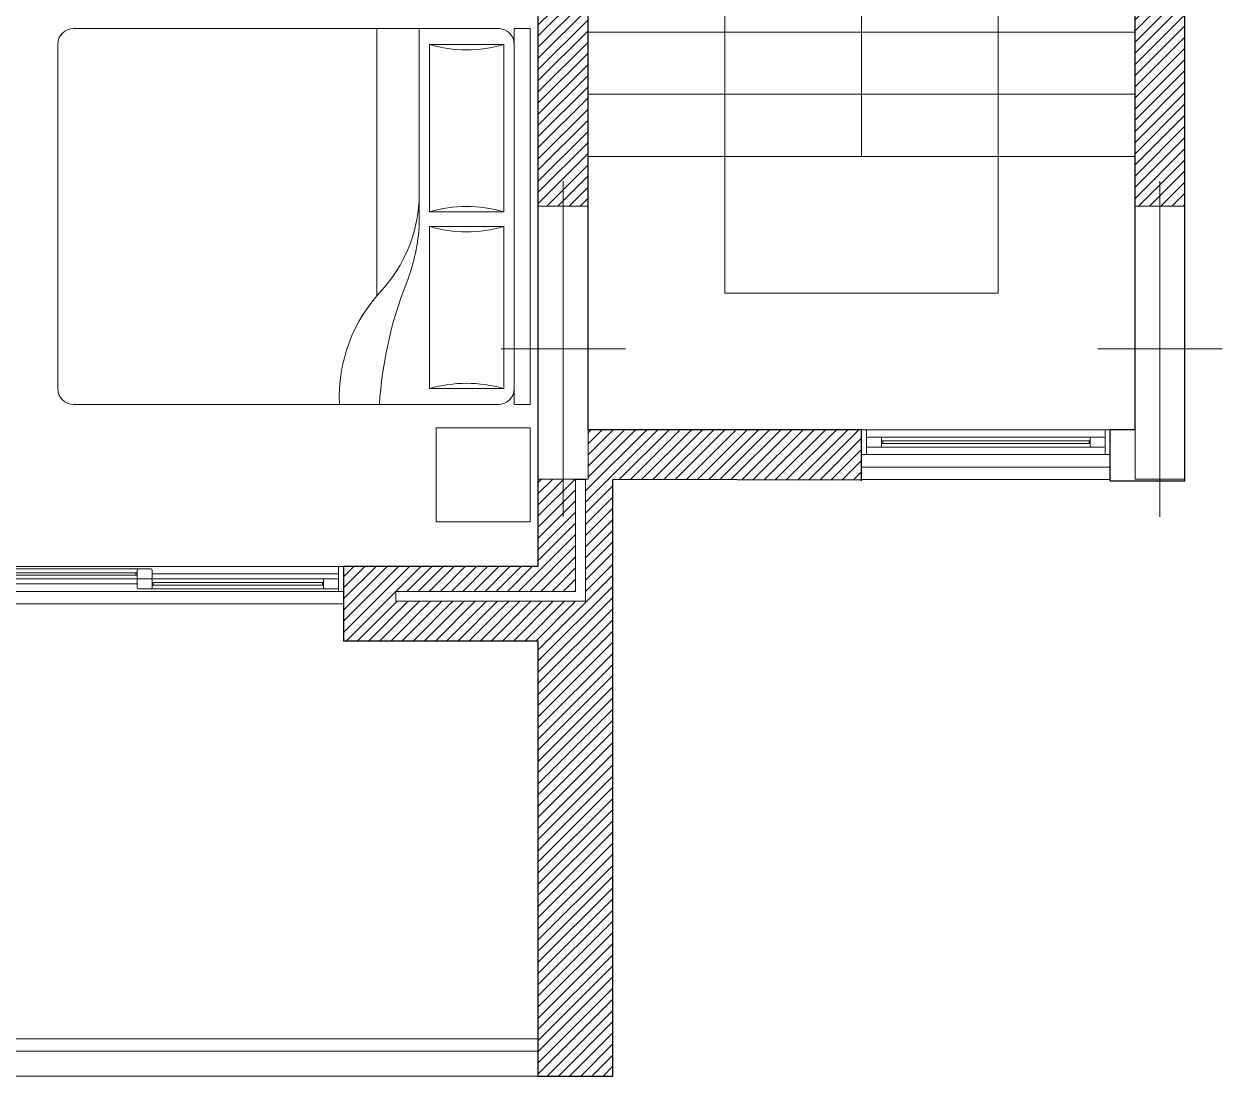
# Model space of a CAD drawing. Header units: millimetres. Extents: x 5985 to 6342, y 1020 to 1088.
# Drawn here: x 6261.694 to 6266.513, y 1068.685 to 1072.918 of the extents above; entities that cross this region are included whole.
import ezdxf

# ---------------------------------------------------------------- set-up
doc = ezdxf.new("R2010")
doc.units = ezdxf.units.MM
for name, color, linetype, lineweight in [('03_CIVIL EXIST A DECLARAR', 6, 'Continuous', 15), ('07_CIVIL VISTAS MEDIA', 251, 'Continuous', 5), ('08_CIVIL VISTAS FINO', 143, 'Continuous', 9), ('09_CIVIL PROYECCIONES', 230, 'Continuous', 5), ('COLUMNAS_EJES', 252, 'Continuous', 9), ('MISC MUEBLES', 143, 'Continuous', 9), ('MUROS', 131, 'Continuous', 9), ('PILAR_HORMIGON', 2, 'Continuous', 20)]:
    doc.layers.add(name, color=color, linetype=linetype, lineweight=lineweight)
doc.layers.add('Paredes', color=250, linetype='Continuous')

# ---------------------------------------------------------------- blocks, each defined once
blk = doc.blocks.new('Ejes de la columna')
at = {"layer": 'COLUMNAS_EJES'}
for p, q in [((0, -0.5), (0, 0.5)), ((-0.5, 0), (0.5, 0))]:
    blk.add_line(p, q, dxfattribs=at)
blk = doc.blocks.new('ventana 1.6')
at = {"layer": '07_CIVIL VISTAS MEDIA', "linetype": 'Continuous'}
for p, q in [((924.7824, -27.1404), (924.0924, -27.1404)), ((924.0924, -27.1404), (924.7824, -27.1404)), ((924.7824, -27.1504), (924.0924, -27.1504)), ((924.0974, -27.1404), (924.0974, -27.1504)), ((924.7774, -27.1404), (924.7774, -27.1504)), ((925.5324, -27.1804), (924.8424, -27.1804)), ((924.8424, -27.1804), (925.5324, -27.1804)), ((925.5324, -27.1904), (924.8424, -27.1904)), ((924.8474, -27.1804), (924.8474, -27.1904)), ((925.5274, -27.1804), (925.5274, -27.1904)), ((925.6124, -27.2654), (924.0124, -27.2654)), ((925.6124, -27.2654), (924.0124, -27.2654))]:
    blk.add_line(p, q, dxfattribs=at)
at = {"layer": '09_CIVIL PROYECCIONES', "linetype": 'Continuous'}
for p, q in [((925.6124, -27.1154), (924.0124, -27.1154)), ((925.6124, -27.1154), (924.0124, -27.1154)), ((924.0324, -27.1154), (924.0124, -27.1154)), ((924.0124, -27.2154), (924.0124, -27.1154)), ((924.0124, -27.2154), (924.0124, -27.1154)), ((925.5924, -27.1154), (924.0324, -27.1154)), ((924.0324, -27.2154), (924.0324, -27.1154)), ((924.0374, -27.1254), (924.0874, -27.1254)), ((924.0874, -27.1254), (924.7874, -27.1254)), ((924.7874, -27.1254), (924.8374, -27.1254)), ((925.5924, -27.1154), (925.6124, -27.1154)), ((925.5924, -27.1154), (925.5924, -27.2154)), ((925.6124, -27.2154), (925.6124, -27.1154)), ((925.6124, -27.1654), (925.6124, -27.1154)), ((924.0874, -27.1654), (924.0374, -27.1654)), ((924.7874, -27.1654), (924.0874, -27.1654)), ((924.0924, -27.1604), (924.0924, -27.1304)), ((924.0924, -27.1404), (924.0924, -27.1454)), ((924.0924, -27.1404), (924.0924, -27.1504)), ((924.7824, -27.1604), (924.7824, -27.1304)), ((924.7824, -27.1454), (924.7824, -27.1404)), ((924.7824, -27.1404), (924.7824, -27.1504)), ((924.7824, -27.2004), (924.7824, -27.1704)), ((924.8374, -27.1654), (924.7874, -27.1654)), ((924.8374, -27.1654), (924.7874, -27.1654)), ((925.5374, -27.1654), (924.8374, -27.1654)), ((924.8424, -27.1604), (924.8424, -27.1304)), ((924.8424, -27.1454), (925.5924, -27.1454)), ((924.8424, -27.2004), (924.8424, -27.1704)), ((925.5324, -27.2004), (925.5324, -27.1704)), ((925.5874, -27.1654), (925.5374, -27.1654)), ((925.6124, -27.1654), (925.6124, -27.2154)), ((924.0324, -27.2154), (924.0124, -27.2154)), ((924.7824, -27.1854), (924.0324, -27.1854)), ((924.0324, -27.2154), (925.5924, -27.2154)), ((924.7874, -27.2054), (924.8374, -27.2054)), ((924.8374, -27.2054), (925.5374, -27.2054)), ((924.8424, -27.1804), (924.8424, -27.1854)), ((924.8424, -27.1804), (924.8424, -27.1904)), ((925.5324, -27.1854), (925.5324, -27.1804)), ((925.5324, -27.1804), (925.5324, -27.1904)), ((925.5374, -27.2054), (925.5874, -27.2054)), ((925.5924, -27.2154), (925.6124, -27.2154))]:
    blk.add_line(p, q, dxfattribs=at)
for centre, start, end in [((924.0374, -27.1304), 90, 180), ((924.0874, -27.1304), 0, 90), ((924.7874, -27.1304), 90, 180), ((924.8374, -27.1304), 0, 90), ((924.0374, -27.1604), 180, 270), ((924.0874, -27.1604), 270, 0), ((924.7874, -27.1604), 180, 270), ((924.7874, -27.1704), 90, 180), ((924.8374, -27.1604), 270, 0), ((924.8374, -27.1704), 0, 90), ((925.5374, -27.1704), 90, 180), ((925.5874, -27.1704), 0, 90), ((924.7874, -27.2004), 180, 270), ((924.8374, -27.2004), 270, 0), ((925.5374, -27.2004), 180, 270), ((925.5874, -27.2004), 270, 0)]:
    blk.add_arc(centre, 0.005, start, end, dxfattribs=at)

msp = doc.modelspace()

# ---------------------------------------------------------------- hatches: boundary and pattern name
at = {"layer": '07_CIVIL VISTAS MEDIA'}
h = msp.add_hatch(dxfattribs=at)
h.set_pattern_fill('ANSI31', color=18, scale=0.01)
h.set_pattern_definition([(45, (-48.522404, -188.426323), (-0.0224506403, 0.0224506403), [])])
h.paths.add_polyline_path([(6263.9631, 1076.2347), (6262.9473, 1076.2347), (6262.9473, 1076.0347), (6263.7631, 1076.0347), (6263.7631, 1075.0599), (6263.9631, 1075.0599), (6263.9631, 1075.2347), (6265.0631, 1075.2347), (6265.0631, 1076.0847), (6265.1631, 1076.0847), (6265.1631, 1076.2347), (6264.9131, 1076.2347), (6264.9131, 1075.6347), (6263.9631, 1075.6347)])
h.paths.add_polyline_path([(6263.9631, 1075.5347), (6264.9131, 1075.5347), (6264.9131, 1075.3347), (6263.9631, 1075.3347)], flags=16)
h.paths.add_polyline_path([(6263.9631, 1074.4599), (6263.7631, 1074.4599), (6263.7631, 1074.4347), (6263.0631, 1074.4347), (6263.0631, 1074.8347), (6263.7631, 1074.8347), (6263.7631, 1074.9347), (6262.9631, 1074.9347), (6262.9631, 1074.4347), (6261.8631, 1074.4347), (6261.8631, 1074.5347), (6261.8331, 1074.5347), (6261.8331, 1073.9347), (6261.7931, 1073.9347), (6261.7931, 1074.5347), (6261.7631, 1074.5347), (6261.7631, 1073.7347), (6261.8631, 1073.7347), (6261.8631, 1074.3347), (6263.7631, 1074.3347), (6263.7631, 1072.185), (6263.9631, 1072.185)])
h.paths.add_polyline_path([(6266.3631, 1074.4599), (6266.1631, 1074.4599), (6266.1631, 1072.185), (6266.3631, 1072.185)])
h.paths.add_polyline_path([(6265.0631, 1071.2847), (6263.9631, 1071.2847), (6263.9631, 1071.0861), (6263.9531, 1071.0861), (6263.9531, 1070.5947), (6263.1896, 1070.5947), (6263.1896, 1070.6347), (6263.9131, 1070.6347), (6263.9131, 1071.0861), (6263.7631, 1071.0861), (6263.7631, 1070.7347), (6262.9796, 1070.7347), (6262.9796, 1070.6347), (6262.9796, 1070.4347), (6263.7631, 1070.4347), (6263.7631, 1068.6847), (6264.0631, 1068.6847), (6264.0631, 1071.0847), (6265.0631, 1071.0819)])

# ---------------------------------------------------------------- linework, layer by layer
at = {"layer": '03_CIVIL EXIST A DECLARAR'}
for p, q in [((6264.5131, 1071.8347), (6264.5131, 1074.1347)), ((6265.6131, 1074.1347), (6265.6131, 1071.8347)), ((6265.6131, 1071.8347), (6264.5131, 1071.8347)), ((6263.9131, 1071.0847), (6263.9131, 1070.6347)), ((6263.9531, 1071.0847), (6263.9131, 1071.0847)), ((6263.9531, 1071.0847), (6263.9531, 1070.5947)), ((6263.9131, 1070.6347), (6263.1896, 1070.6347)), ((6263.1896, 1070.5947), (6263.1896, 1070.6347)), ((6263.9531, 1070.5947), (6263.1896, 1070.5947))]:
    msp.add_line(p, q, dxfattribs=at)
at = {"layer": '07_CIVIL VISTAS MEDIA'}
for p, q in [((6265.0631, 1074.1347), (6265.0631, 1072.3847)), ((6265.0631, 1072.8847), (6266.1631, 1072.8847)), ((6265.0631, 1072.6347), (6266.1631, 1072.6347)), ((6266.1631, 1072.3847), (6263.9631, 1072.3847)), ((6266.0631, 1071.0847), (6265.0631, 1071.0847)), ((6244.7631, 1068.6847), (6263.7631, 1068.6847))]:
    msp.add_line(p, q, dxfattribs=at)
at = {"layer": '08_CIVIL VISTAS FINO'}
for p, q in [((6263.9631, 1072.8847), (6265.0631, 1072.8847)), ((6263.9631, 1072.6347), (6265.0631, 1072.6347)), ((6244.7631, 1068.8347), (6263.7631, 1068.8347)), ((6244.7631, 1068.7847), (6263.7631, 1068.7847))]:
    msp.add_line(p, q, dxfattribs=at)
at = {"layer": 'MISC MUEBLES'}
for p, q in [((6263.6025, 1072.8988), (6261.894, 1072.8988)), ((6263.1132, 1071.8259), (6263.1132, 1072.8988)), ((6263.2834, 1072.0983), (6263.2834, 1072.8988)), ((6263.6663, 1071.3868), (6263.6663, 1072.8988)), ((6263.6663, 1072.8988), (6263.7301, 1072.8988)), ((6263.7301, 1071.3868), (6263.7301, 1072.8988)), ((6261.8301, 1072.835), (6261.8301, 1071.4506)), ((6263.3259, 1072.1622), (6263.3259, 1072.835)), ((6263.3259, 1072.835), (6263.6238, 1072.835)), ((6263.6238, 1072.835), (6263.6238, 1072.1622)), ((6263.6238, 1072.1622), (6263.3259, 1072.1622)), ((6263.3259, 1071.4506), (6263.3259, 1072.1025)), ((6263.3259, 1072.1025), (6263.6238, 1072.1025)), ((6263.6238, 1072.1025), (6263.6238, 1071.4506)), ((6263.6238, 1071.4506), (6263.3259, 1071.4506)), ((6261.894, 1071.3868), (6263.6025, 1071.3868)), ((6263.6663, 1071.3868), (6263.7301, 1071.3868)), ((6263.3521, 1071.2923), (6263.7301, 1071.2923)), ((6263.3521, 1070.9143), (6263.3521, 1071.2923)), ((6263.7301, 1070.9143), (6263.7301, 1071.2923)), ((6266.0631, 1071.2847), (6265.0631, 1071.2847)), ((6266.0631, 1071.2847), (6265.0631, 1071.2847)), ((6265.0831, 1071.2847), (6265.0631, 1071.2847)), ((6265.0631, 1071.1847), (6265.0631, 1071.2847)), ((6265.0631, 1071.1847), (6265.0631, 1071.2847)), ((6265.0831, 1071.1847), (6265.0831, 1071.2847)), ((6266.0431, 1071.2847), (6266.0631, 1071.2847)), ((6266.0431, 1071.2847), (6266.0431, 1071.1847)), ((6266.0631, 1071.1847), (6266.0631, 1071.2847)), ((6266.0631, 1071.2347), (6266.0631, 1071.2847)), ((6265.0881, 1071.2547), (6265.1381, 1071.2547)), ((6265.1381, 1071.2147), (6265.0881, 1071.2147)), ((6265.1381, 1071.2547), (6265.9881, 1071.2547)), ((6265.9881, 1071.2147), (6265.1381, 1071.2147)), ((6265.1431, 1071.2197), (6265.1431, 1071.2497)), ((6265.9831, 1071.2397), (6265.1431, 1071.2397)), ((6265.1431, 1071.2397), (6265.1431, 1071.2347)), ((6265.1431, 1071.2397), (6265.9831, 1071.2397)), ((6265.1431, 1071.2397), (6265.1431, 1071.2297)), ((6265.9831, 1071.2297), (6265.1431, 1071.2297)), ((6265.1481, 1071.2397), (6265.1481, 1071.2297)), ((6265.9781, 1071.2397), (6265.9781, 1071.2297)), ((6265.9831, 1071.2197), (6265.9831, 1071.2497)), ((6265.9831, 1071.2347), (6265.9831, 1071.2397)), ((6265.9831, 1071.2397), (6265.9831, 1071.2297)), ((6265.9881, 1071.2547), (6266.0381, 1071.2547)), ((6266.0381, 1071.2147), (6265.9881, 1071.2147)), ((6266.0431, 1071.2197), (6266.0431, 1071.2497)), ((6266.0631, 1071.2347), (6266.0631, 1071.1847)), ((6265.0631, 1071.1847), (6266.0431, 1071.1847)), ((6265.0831, 1071.1847), (6265.0631, 1071.1847)), ((6266.0431, 1071.1847), (6266.0631, 1071.1847)), ((6266.0631, 1071.1347), (6265.0631, 1071.1347)), ((6266.0631, 1071.1347), (6265.0631, 1071.1347)), ((6263.3521, 1070.9143), (6263.7301, 1070.9143))]:
    msp.add_line(p, q, dxfattribs=at)
for centre, radius, start, end in [((6261.894, 1072.835), 0.0638, 90, 180), ((6263.6025, 1072.835), 0.0638, 0, 90), ((6263.4748, 1073.3456), 0.5319, 253.7398, 286.2602), ((6262.7027, 1072.2368), 0.5815, 317.9342, 356.8337), ((6263.4748, 1071.6515), 0.5319, 73.7398, 106.2602), ((6262.5091, 1072.1564), 0.7765, 338.2324, 355.7082), ((6263.4748, 1072.6131), 0.5319, 253.7398, 286.2602), ((6263.5921, 1071.4147), 0.6297, 136.6194, 182.5399), ((6264.7451, 1071.2813), 1.6247, 158.8147, 176.2781), ((6263.4748, 1070.94), 0.5319, 73.7398, 106.2602), ((6261.894, 1071.4506), 0.0638, 180, 270), ((6263.6025, 1071.4506), 0.0638, 270, 0), ((6265.0881, 1071.2497), 0.005, 90, 180), ((6265.0881, 1071.2197), 0.005, 180, 270), ((6265.1381, 1071.2497), 0.005, 0, 90), ((6265.1381, 1071.2197), 0.005, 270, 0), ((6265.9881, 1071.2497), 0.005, 90, 180), ((6265.9881, 1071.2197), 0.005, 180, 270), ((6266.0381, 1071.2497), 0.005, 0, 90), ((6266.0381, 1071.2197), 0.005, 270, 0)]:
    msp.add_arc(centre, radius, start, end, dxfattribs=at)
at = {"layer": 'Paredes', "color": 18}
for p, q in [((6266.3631, 1071.079), (6266.3631, 1077.5347)), ((6266.1631, 1071.2847), (6266.1631, 1077.3347)), ((6263.9631, 1071.2847), (6263.9631, 1075.2347)), ((6263.7631, 1070.7347), (6263.7631, 1074.3347)), ((6265.0631, 1071.2847), (6263.9631, 1071.2847)), ((6265.0631, 1071.079), (6265.0631, 1071.2847)), ((6266.1631, 1071.2847), (6266.0631, 1071.2847)), ((6266.0631, 1071.079), (6266.0631, 1071.2847)), ((6265.0631, 1071.0819), (6264.0631, 1071.0847)), ((6264.0631, 1068.6847), (6264.0631, 1071.0847)), ((6266.0631, 1071.079), (6266.3631, 1071.079)), ((6263.7631, 1070.7347), (6262.9796, 1070.7347)), ((6262.9796, 1070.7347), (6262.9796, 1070.4347)), ((6263.7631, 1070.4347), (6262.9796, 1070.4347)), ((6263.7631, 1068.6847), (6263.7631, 1070.4347)), ((6263.7631, 1068.6847), (6264.0631, 1068.6847))]:
    msp.add_line(p, q, dxfattribs=at)
at = {"layer": 'PILAR_HORMIGON'}
for points in [[(6263.9631, 1072.185), (6263.7631, 1072.185), (6263.7631, 1071.0861), (6263.9631, 1071.0861), (6263.9631, 1072.185)], [(6266.3631, 1072.185), (6266.1631, 1072.185), (6266.1631, 1071.0861), (6266.3631, 1071.0861), (6266.3631, 1072.185)]]:
    msp.add_lwpolyline(points, close=True, dxfattribs=at)

# ---------------------------------------------------------------- block references
at = {"layer": '03_CIVIL EXIST A DECLARAR', "xscale": -0.5, "yscale": 1.35, "rotation": 180}
msp.add_blockref('Ejes de la columna', (6263.8631, 1071.61), dxfattribs=at)
at = {"layer": 'COLUMNAS_EJES', "xscale": -0.5, "yscale": 1.35, "rotation": 180}
msp.add_blockref('Ejes de la columna', (6266.2631, 1071.61), dxfattribs=at)
at = {"layer": 'MUROS', "color": 18}
msp.add_blockref('ventana 1.6', (5337.3672, 1097.8502), dxfattribs=at)

doc.saveas('drawing.dxf')
